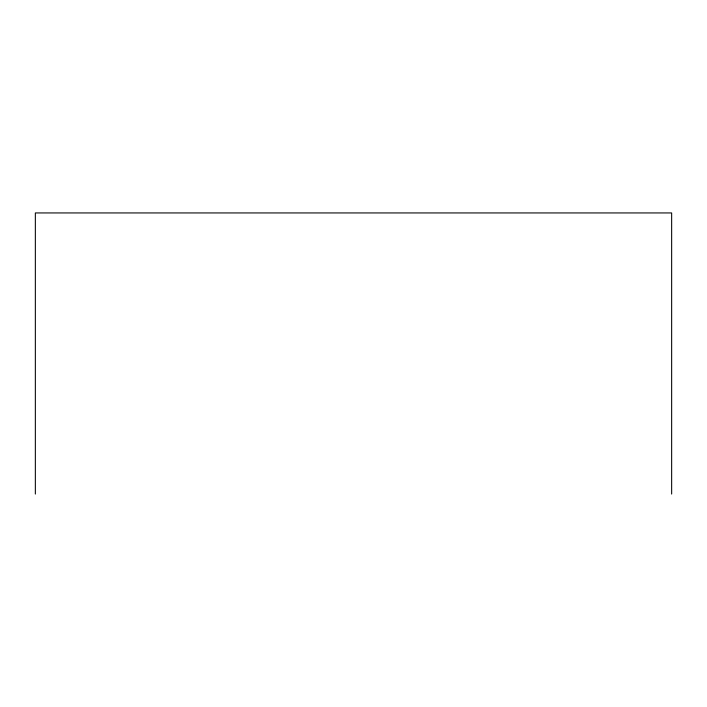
<?xml version="1.0" encoding="UTF-8"?>
<svg xmlns="http://www.w3.org/2000/svg" width="707" height="707" viewBox="0 0 707 707"><rect width="100%" height="100%" fill="white"/><g stroke="black" fill="none" stroke-linecap="round" stroke-linejoin="round"><path stroke-width="1.06" d="M671.65 494.06L671.65 212.94L35.35 212.94L35.35 494.06"/></g></svg>
